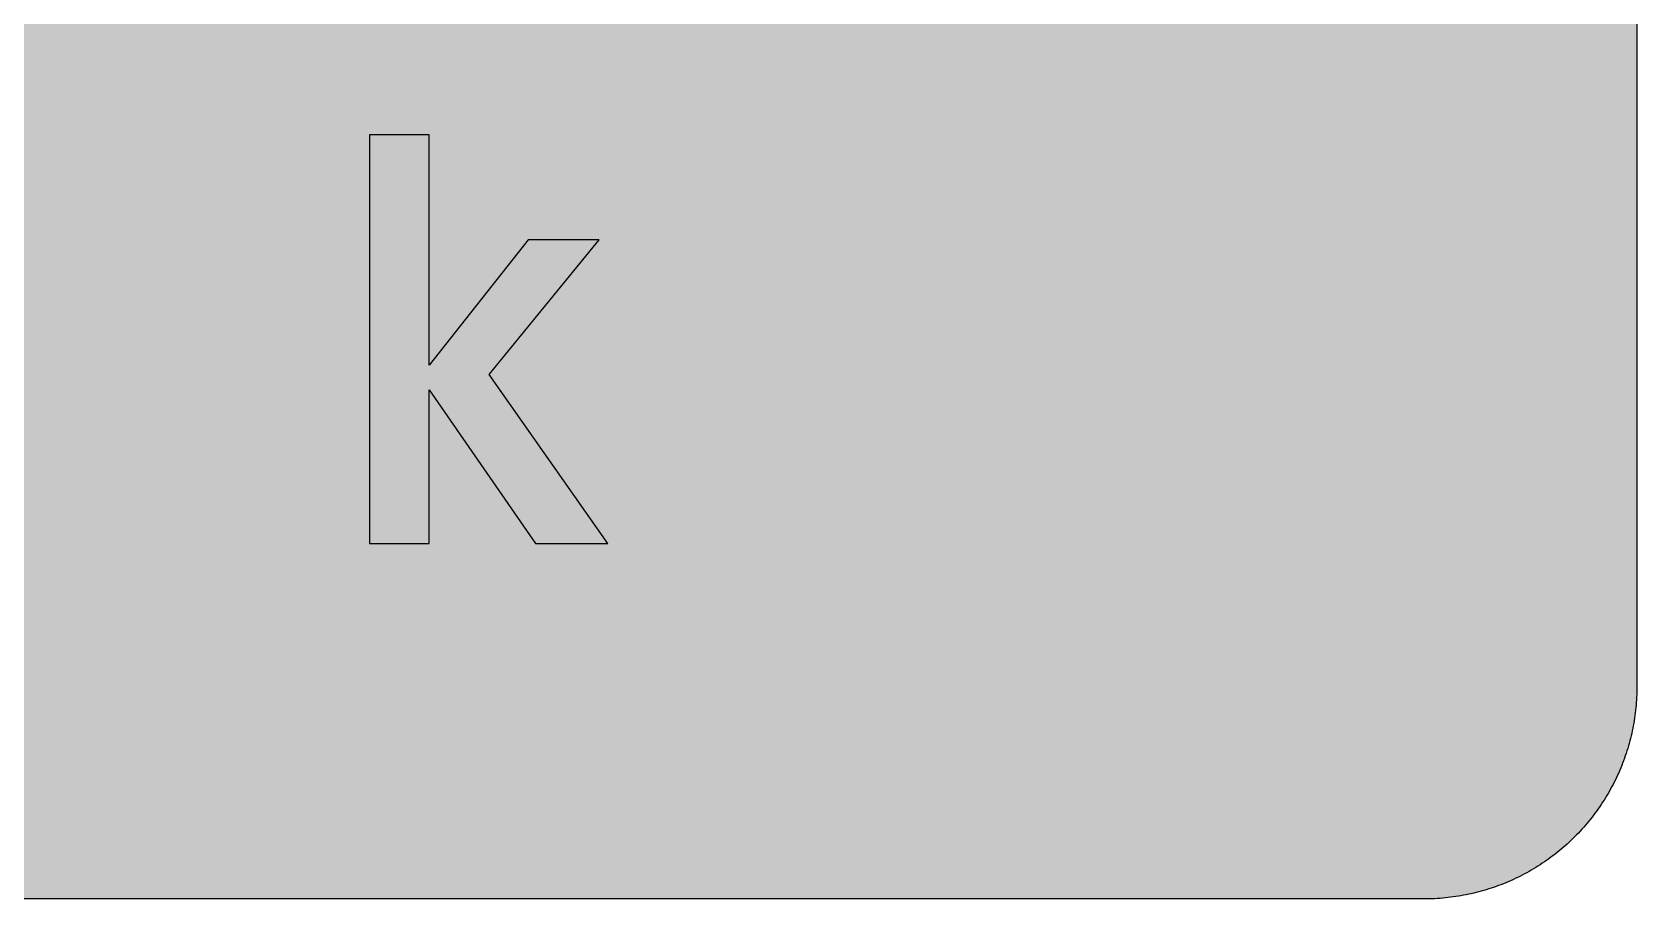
# Model space of a CAD drawing. Header units: millimetres. Extents: x 0 to 212, y 0 to 116.
# Drawn here: x 105.1 to 211.7, y 0.1 to 57.7 of the extents above; entities that cross this region are included whole.
import ezdxf

# ---------------------------------------------------------------- set-up
doc = ezdxf.new("R2010")
doc.units = ezdxf.units.MM

msp = doc.modelspace()

# ---------------------------------------------------------------- hatches: boundary and pattern name
for color, points in [(254, [(14.1633, 0.0536), (13.9878, 0.0533), (13.8125, 0.0559), (13.6373, 0.061), (13.462, 0.0686), (13.2893, 0.0787), (13.114, 0.0914), (12.9413, 0.1041), (12.7686, 0.1219), (12.5959, 0.1397), (12.4231, 0.16), (12.2504, 0.1829), (12.0777, 0.2057), (11.9075, 0.2337), (11.7373, 0.2616), (11.5672, 0.2921), (11.397, 0.3251), (11.2268, 0.3607), (11.0592, 0.3988), (10.8915, 0.4369), (10.7239, 0.4775), (10.5562, 0.5207), (10.3886, 0.5664), (10.2235, 0.6121), (10.0584, 0.6629), (9.8933, 0.7137), (9.7307, 0.7671), (9.5682, 0.8204), (9.4056, 0.8788), (9.2431, 0.9373), (9.083, 0.9982), (8.923, 1.0617), (8.763, 1.1252), (8.6055, 1.1938), (8.4455, 1.2624), (8.2906, 1.331), (8.1331, 1.4046), (7.9781, 1.4783), (7.8232, 1.5545), (7.6708, 1.6332), (7.5184, 1.7145), (7.366, 1.7958), (7.2161, 1.8796), (7.0663, 1.966), (6.919, 2.0523), (6.7716, 2.1438), (6.6243, 2.2352), (6.4795, 2.3266), (6.3348, 2.4232), (6.19, 2.5197), (6.0477, 2.6187), (5.908, 2.7178), (5.7683, 2.8194), (5.6286, 2.9235), (5.4915, 3.0302), (5.3543, 3.1369), (5.2197, 3.2461), (5.0851, 3.3579), (4.953, 3.4722), (4.8209, 3.5865), (4.6914, 3.7033), (4.5644, 3.8202), (4.4348, 3.9395), (4.3104, 4.0615), (4.1859, 4.1859), (4.0615, 4.3104), (3.9395, 4.4348), (3.8202, 4.5618), (3.7033, 4.6914), (3.5865, 4.8209), (3.4722, 4.953), (3.3579, 5.0851), (3.2487, 5.2197), (3.1369, 5.3543), (3.0302, 5.4915), (2.9235, 5.6286), (2.8194, 5.7683), (2.7178, 5.908), (2.6187, 6.0477), (2.5197, 6.19), (2.4232, 6.3348), (2.3266, 6.477), (2.2352, 6.6243), (2.1438, 6.7691), (2.0523, 6.919), (1.966, 7.0663), (1.8796, 7.2161), (1.7958, 7.366), (1.7145, 7.5184), (1.6332, 7.6708), (1.5545, 7.8232), (1.4783, 7.9781), (1.4046, 8.1331), (1.331, 8.2906), (1.2598, 8.4455), (1.1913, 8.603), (1.1252, 8.763), (1.0592, 8.923), (0.9982, 9.083), (0.9373, 9.2431), (0.8763, 9.4056), (0.8204, 9.5682), (0.7645, 9.7307), (0.7112, 9.8933), (0.6604, 10.0584), (0.6121, 10.2235), (0.5639, 10.3911), (0.5207, 10.5562), (0.4775, 10.7239), (0.4343, 10.8915), (0.3962, 11.0592), (0.3607, 11.2268), (0.3251, 11.397), (0.2921, 11.5672), (0.2616, 11.7373), (0.2311, 11.9075), (0.2057, 12.0802), (0.1803, 12.2504), (0.1575, 12.4231), (0.1372, 12.5959), (0.1194, 12.7686), (0.1041, 12.9413), (0.0889, 13.1166), (0.0787, 13.2893), (0.0686, 13.4645), (0.061, 13.6373), (0.0559, 13.8125), (0.0508, 13.9878), (0.0508, 14.163), (0.0522, 102.3592), (0.0508, 102.5322), (0.0559, 102.7074), (0.061, 102.8827), (0.0686, 103.058), (0.0787, 103.2307), (0.0889, 103.4059), (0.1041, 103.5787), (0.1194, 103.7514), (0.1372, 103.9241), (0.1575, 104.0968), (0.1803, 104.2695), (0.2057, 104.4423), (0.2311, 104.6124), (0.2616, 104.7826), (0.2921, 104.9528), (0.3251, 105.123), (0.3607, 105.2932), (0.3962, 105.4608), (0.4343, 105.6284), (0.4775, 105.7961), (0.5207, 105.9637), (0.5639, 106.1314), (0.6121, 106.2965), (0.6604, 106.4616), (0.7112, 106.6267), (0.7645, 106.7892), (0.8204, 106.9518), (0.8763, 107.1143), (0.9373, 107.2769), (0.9982, 107.4369), (1.0592, 107.5969), (1.1252, 107.757), (1.1913, 107.9144), (1.2598, 108.0745), (1.331, 108.2294), (1.4046, 108.3869), (1.4783, 108.5418), (1.5545, 108.6968), (1.6332, 108.8492), (1.7145, 109.0016), (1.7958, 109.154), (1.8796, 109.3038), (1.966, 109.4537), (2.0523, 109.601), (2.1438, 109.7483), (2.2352, 109.8956), (2.3266, 110.0404), (2.4232, 110.1852), (2.5197, 110.33), (2.6187, 110.4722), (2.7178, 110.6119), (2.8194, 110.7516), (2.9235, 110.8913), (3.0302, 111.0285), (3.1369, 111.1656), (3.2487, 111.3003), (3.3579, 111.4349), (3.4722, 111.567), (3.5865, 111.699), (3.7033, 111.8286), (3.8202, 111.9556), (3.9395, 112.0851), (4.0615, 112.2096), (4.1859, 112.334), (4.3104, 112.4585), (4.4348, 112.5804), (4.5644, 112.6998), (4.6914, 112.8166), (4.8209, 112.9335), (4.953, 113.0478), (5.0851, 113.1621), (5.2197, 113.2713), (5.3543, 113.3831), (5.4915, 113.4897), (5.6286, 113.5964), (5.7683, 113.7006), (5.908, 113.8022), (6.0477, 113.9012), (6.19, 114.0003), (6.3348, 114.0968), (6.4795, 114.1933), (6.6243, 114.2848), (6.7716, 114.3762), (6.919, 114.4676), (7.0663, 114.554), (7.2161, 114.6404), (7.366, 114.7242), (7.5184, 114.8055), (7.6708, 114.8867), (7.8232, 114.9655), (7.9781, 115.0417), (8.1331, 115.1153), (8.2906, 115.189), (8.4455, 115.2601), (8.6055, 115.3287), (8.763, 115.3947), (8.923, 115.4608), (9.083, 115.5217), (9.2431, 115.5827), (9.4056, 115.6437), (9.5682, 115.6995), (9.7307, 115.7554), (9.8933, 115.8088), (10.0584, 115.8596), (10.2235, 115.9078), (10.3886, 115.9561), (10.5562, 115.9993), (10.7239, 116.0424), (10.8915, 116.0856), (11.0592, 116.1237), (11.2268, 116.1593), (11.397, 116.1948), (11.5672, 116.2279), (11.7373, 116.2583), (11.9075, 116.2888), (12.0777, 116.3142), (12.2504, 116.3396), (12.4231, 116.3625), (12.5959, 116.3828), (12.7686, 116.4006), (12.9413, 116.4158), (13.114, 116.4311), (13.2893, 116.4412), (13.462, 116.4514), (13.6373, 116.459), (13.8125, 116.4641), (13.9878, 116.4692), (14.163, 116.4692), (197.6078, 116.4703), (197.7822, 116.4692), (197.9574, 116.4641), (198.1327, 116.459), (198.3054, 116.4514), (198.4807, 116.4412), (198.6534, 116.4311), (198.8287, 116.4158), (199.0014, 116.4006), (199.1741, 116.3828), (199.3468, 116.3625), (199.5195, 116.3396), (199.6897, 116.3142), (199.8624, 116.2888), (200.0326, 116.2583), (200.2028, 116.2279), (200.373, 116.1948), (200.5432, 116.1593), (200.7108, 116.1237), (200.8784, 116.0856), (201.0461, 116.0424), (201.2137, 115.9993), (201.3788, 115.9561), (201.5465, 115.9078), (201.7116, 115.8596), (201.8767, 115.8088), (202.0392, 115.7554), (202.2018, 115.6995), (202.3643, 115.6437), (202.5269, 115.5827), (202.6869, 115.5217), (202.8469, 115.4608), (203.007, 115.3947), (203.167, 115.3287), (203.3245, 115.2601), (203.4794, 115.189), (203.6369, 115.1153), (203.7918, 115.0417), (203.9468, 114.9655), (204.0992, 114.8867), (204.2516, 114.8055), (204.404, 114.7242), (204.5538, 114.6404), (204.7037, 114.554), (204.8535, 114.4676), (205.0009, 114.3762), (205.1456, 114.2848), (205.293, 114.1933), (205.4352, 114.0968), (205.58, 114.0003), (205.7222, 113.9012), (205.8619, 113.8022), (206.0016, 113.7006), (206.1413, 113.5964), (206.2785, 113.4897), (206.4156, 113.3831), (206.5503, 113.2713), (206.6849, 113.1621), (206.817, 113.0478), (206.949, 112.9335), (207.0786, 112.8166), (207.2081, 112.6998), (207.3351, 112.5804), (207.4596, 112.4585), (207.584, 112.334), (207.7085, 112.2096), (207.8304, 112.0851), (207.9498, 111.9556), (208.0666, 111.8286), (208.1835, 111.699), (208.2978, 111.567), (208.4121, 111.4349), (208.5238, 111.3003), (208.6331, 111.1656), (208.7397, 111.0285), (208.8464, 110.8913), (208.9506, 110.7516), (209.0522, 110.6119), (209.1512, 110.4722), (209.2503, 110.33), (209.3468, 110.1852), (209.4433, 110.0404), (209.5348, 109.8956), (209.6262, 109.7483), (209.7176, 109.601), (209.804, 109.4537), (209.8904, 109.3038), (209.9742, 109.154), (210.0555, 109.0016), (210.1367, 108.8492), (210.2155, 108.6968), (210.2917, 108.5418), (210.3653, 108.3869), (210.439, 108.2294), (210.5076, 108.0745), (210.5762, 107.9144), (210.6447, 107.757), (210.7082, 107.5969), (210.7717, 107.4369), (210.8327, 107.2769), (210.8911, 107.1143), (210.9495, 106.9518), (211.0029, 106.7892), (211.0562, 106.6267), (211.107, 106.4616), (211.1578, 106.2965), (211.2035, 106.1314), (211.2493, 105.9637), (211.2924, 105.7961), (211.3331, 105.6284), (211.3712, 105.4608), (211.4093, 105.2932), (211.4448, 105.123), (211.4779, 104.9528), (211.5083, 104.7826), (211.5363, 104.6124), (211.5642, 104.4423), (211.5871, 104.2695), (211.6099, 104.0968), (211.6303, 103.9241), (211.648, 103.7514), (211.6658, 103.5787), (211.6785, 103.4059), (211.6912, 103.2307), (211.7014, 103.058), (211.709, 102.8827), (211.7141, 102.7074), (211.7166, 102.5322), (211.7166, 102.3569), (211.7189, 14.1647), (211.7166, 13.9878), (211.7141, 13.8125), (211.709, 13.6373), (211.7014, 13.4645), (211.6912, 13.2893), (211.6785, 13.1166), (211.6658, 12.9413), (211.648, 12.7686), (211.6303, 12.5959), (211.6099, 12.4231), (211.5871, 12.2504), (211.5642, 12.0802), (211.5363, 11.9075), (211.5083, 11.7373), (211.4779, 11.5672), (211.4448, 11.397), (211.4093, 11.2268), (211.3712, 11.0592), (211.3331, 10.8915), (211.2924, 10.7239), (211.2493, 10.5562), (211.2035, 10.3911), (211.1578, 10.2235), (211.107, 10.0584), (211.0562, 9.8933), (211.0029, 9.7307), (210.9495, 9.5682), (210.8911, 9.4056), (210.8327, 9.2431), (210.7717, 9.083), (210.7082, 8.923), (210.6447, 8.763), (210.5762, 8.603), (210.5076, 8.4455), (210.439, 8.2906), (210.3653, 8.1331), (210.2917, 7.9781), (210.2155, 7.8232), (210.1367, 7.6708), (210.0555, 7.5184), (209.9742, 7.366), (209.8904, 7.2161), (209.804, 7.0663), (209.7176, 6.919), (209.6262, 6.7691), (209.5348, 6.6243), (209.4433, 6.477), (209.3468, 6.3348), (209.2503, 6.19), (209.1512, 6.0477), (209.0522, 5.908), (208.9506, 5.7683), (208.8464, 5.6286), (208.7397, 5.4915), (208.6331, 5.3543), (208.5238, 5.2197), (208.4121, 5.0851), (208.2978, 4.953), (208.1835, 4.8209), (208.0666, 4.6914), (207.9498, 4.5618), (207.8304, 4.4348), (207.7085, 4.3104), (207.584, 4.1859), (207.4596, 4.0615), (207.3351, 3.9395), (207.2081, 3.8202), (207.0786, 3.7033), (206.949, 3.5865), (206.817, 3.4722), (206.6849, 3.3579), (206.5503, 3.2461), (206.4156, 3.1369), (206.2785, 3.0302), (206.1413, 2.9235), (206.0016, 2.8194), (205.8619, 2.7178), (205.7222, 2.6187), (205.58, 2.5197), (205.4352, 2.4232), (205.293, 2.3266), (205.1456, 2.2352), (205.0009, 2.1438), (204.8535, 2.0523), (204.7037, 1.966), (204.5538, 1.8796), (204.404, 1.7958), (204.2516, 1.7145), (204.0992, 1.6332), (203.9468, 1.5545), (203.7918, 1.4783), (203.6369, 1.4046), (203.4794, 1.331), (203.3245, 1.2624), (203.167, 1.1938), (203.007, 1.1252), (202.8469, 1.0617), (202.6869, 0.9982), (202.5269, 0.9373), (202.3643, 0.8788), (202.2018, 0.8204), (202.0392, 0.7671), (201.8767, 0.7137), (201.7116, 0.6629), (201.5465, 0.6121), (201.3788, 0.5664), (201.2137, 0.5207), (201.0461, 0.4775), (200.8784, 0.4369), (200.7108, 0.3988), (200.5432, 0.3607), (200.373, 0.3251), (200.2028, 0.2921), (200.0326, 0.2616), (199.8624, 0.2337), (199.6897, 0.2057), (199.5195, 0.1829), (199.3468, 0.16), (199.1741, 0.1397), (199.0014, 0.1219), (198.8287, 0.1041), (198.6534, 0.0914), (198.4807, 0.0787), (198.3054, 0.0686), (198.1327, 0.061), (197.9574, 0.0559), (197.7822, 0.0533), (197.6069, 0.0533)]), (59, [(131.4785, 23.6897), (131.4785, 33.8952), (138.5411, 23.6897), (143.353, 23.6897), (135.4748, 34.9042), (142.7702, 43.8683), (138.0755, 43.8683), (131.4785, 35.524), (131.4785, 50.8536), (127.521, 50.8536), (127.521, 23.6897)])]:
    msp.add_hatch(color=color).paths.add_polyline_path(points)
h = msp.add_hatch(color=59)
h.paths.add_polyline_path([(14.1633, 3.5814), (13.8887, 3.5839), (13.6169, 3.5941), (13.3477, 3.6119), (13.081, 3.6347), (12.8143, 3.6652), (12.5501, 3.7008), (12.2885, 3.7465), (12.0294, 3.7948), (11.7729, 3.8506), (11.5164, 3.9141), (11.2649, 3.9827), (11.016, 4.0564), (10.7671, 4.1351), (10.5232, 4.2215), (10.2819, 4.3129), (10.0432, 4.412), (9.8069, 4.5161), (9.5733, 4.6228), (9.3447, 4.7371), (9.1186, 4.8565), (8.8951, 4.9809), (8.6741, 5.113), (8.4582, 5.2476), (8.2448, 5.3873), (8.0366, 5.5321), (7.8308, 5.682), (7.6276, 5.8369), (7.4295, 5.9969), (7.2365, 6.1595), (7.046, 6.3297), (6.8605, 6.5024), (6.6777, 6.6802), (6.5024, 6.8605), (6.3271, 7.046), (6.1595, 7.2365), (5.9969, 7.432), (5.8369, 7.6302), (5.682, 7.8308), (5.5321, 8.0366), (5.3873, 8.2448), (5.2451, 8.4582), (5.1105, 8.6741), (4.9809, 8.8951), (4.8565, 9.1186), (4.7371, 9.3447), (4.6228, 9.5758), (4.5136, 9.8069), (4.4094, 10.0432), (4.3129, 10.2819), (4.2215, 10.5232), (4.1351, 10.7696), (4.0538, 11.016), (3.9802, 11.2649), (3.9116, 11.5189), (3.8506, 11.7729), (3.7948, 12.0294), (3.744, 12.2911), (3.7008, 12.5527), (3.6627, 12.8143), (3.6322, 13.081), (3.6093, 13.3502), (3.5916, 13.6195), (3.5814, 13.8913), (3.5789, 14.163), (3.58, 102.3592), (3.5814, 102.6312), (3.5916, 102.903), (3.6093, 103.1723), (3.6322, 103.439), (3.6627, 103.7057), (3.7008, 103.9698), (3.744, 104.2314), (3.7948, 104.4905), (3.8506, 104.7471), (3.9116, 105.0036), (3.9802, 105.2551), (4.0538, 105.504), (4.1351, 105.7529), (4.2215, 105.9967), (4.3129, 106.238), (4.4094, 106.4768), (4.5136, 106.713), (4.6228, 106.9467), (4.7371, 107.1753), (4.8565, 107.4014), (4.9809, 107.6249), (5.1105, 107.8459), (5.2451, 108.0618), (5.3873, 108.2751), (5.5321, 108.4834), (5.682, 108.6891), (5.8369, 108.8923), (5.9969, 109.0905), (6.1595, 109.2835), (6.3271, 109.474), (6.5024, 109.6594), (6.6777, 109.8423), (6.8605, 110.0176), (7.046, 110.1928), (7.2365, 110.3605), (7.4295, 110.523), (7.6276, 110.683), (7.8308, 110.838), (8.0366, 110.9878), (8.2448, 111.1326), (8.4582, 111.2749), (8.6741, 111.4095), (8.8951, 111.539), (9.1186, 111.6635), (9.3447, 111.7829), (9.5733, 111.8972), (9.8069, 112.0064), (10.0432, 112.1105), (10.2819, 112.207), (10.5232, 112.2985), (10.7671, 112.3848), (11.016, 112.4661), (11.2649, 112.5398), (11.5164, 112.6084), (11.7729, 112.6693), (12.0294, 112.7252), (12.2885, 112.776), (12.5501, 112.8192), (12.8143, 112.8573), (13.081, 112.8878), (13.3477, 112.9106), (13.6169, 112.9284), (13.8887, 112.9386), (14.163, 112.9411), (197.6078, 112.9425), (197.8787, 112.9386), (198.1505, 112.9284), (198.4197, 112.9106), (198.689, 112.8878), (198.9557, 112.8573), (199.2173, 112.8192), (199.4789, 112.776), (199.7405, 112.7252), (199.9971, 112.6693), (200.2511, 112.6084), (200.5051, 112.5398), (200.754, 112.4661), (201.0004, 112.3848), (201.2467, 112.2985), (201.488, 112.207), (201.7268, 112.1105), (201.963, 112.0064), (202.1942, 111.8972), (202.4253, 111.7829), (202.6514, 111.6635), (202.8749, 111.539), (203.0959, 111.4095), (203.3118, 111.2749), (203.5251, 111.1326), (203.7334, 110.9878), (203.9391, 110.838), (204.1398, 110.683), (204.3379, 110.523), (204.5335, 110.3605), (204.724, 110.1928), (204.9094, 110.0176), (205.0898, 109.8423), (205.2676, 109.6594), (205.4403, 109.474), (205.6105, 109.2835), (205.773, 109.0905), (205.933, 108.8923), (206.088, 108.6891), (206.2378, 108.4834), (206.3826, 108.2751), (206.5223, 108.0618), (206.6569, 107.8459), (206.789, 107.6249), (206.9135, 107.4014), (207.0329, 107.1753), (207.1472, 106.9467), (207.2538, 106.713), (207.358, 106.4768), (207.457, 106.238), (207.5485, 105.9967), (207.6348, 105.7529), (207.7136, 105.504), (207.7872, 105.2551), (207.8558, 105.0036), (207.9193, 104.7471), (207.9752, 104.4905), (208.0235, 104.2314), (208.0692, 103.9698), (208.1047, 103.7057), (208.1352, 103.439), (208.1581, 103.1723), (208.1759, 102.903), (208.186, 102.6312), (208.1911, 102.3569), (208.1911, 14.1647), (208.186, 13.8913), (208.1759, 13.6195), (208.1581, 13.3502), (208.1352, 13.081), (208.1047, 12.8143), (208.0692, 12.5527), (208.0235, 12.2911), (207.9752, 12.0294), (207.9193, 11.7729), (207.8558, 11.5189), (207.7872, 11.2649), (207.7136, 11.016), (207.6348, 10.7696), (207.5485, 10.5232), (207.457, 10.2819), (207.358, 10.0432), (207.2538, 9.8069), (207.1472, 9.5758), (207.0329, 9.3447), (206.9135, 9.1186), (206.789, 8.8951), (206.6569, 8.6741), (206.5223, 8.4582), (206.3826, 8.2448), (206.2378, 8.0366), (206.088, 7.8308), (205.933, 7.6302), (205.773, 7.432), (205.6105, 7.2365), (205.4403, 7.046), (205.2676, 6.8605), (205.0898, 6.6802), (204.9094, 6.5024), (204.724, 6.3297), (204.5335, 6.1595), (204.3379, 5.9969), (204.1398, 5.8369), (203.9391, 5.682), (203.7334, 5.5321), (203.5251, 5.3873), (203.3118, 5.2476), (203.0959, 5.113), (202.8749, 4.9809), (202.6514, 4.8565), (202.4253, 4.7371), (202.1942, 4.6228), (201.963, 4.5161), (201.7268, 4.412), (201.488, 4.3129), (201.2467, 4.2215), (201.0004, 4.1351), (200.754, 4.0564), (200.5051, 3.9827), (200.2511, 3.9141), (199.9971, 3.8506), (199.7405, 3.7948), (199.4789, 3.7465), (199.2173, 3.7008), (198.9557, 3.6652), (198.689, 3.6347), (198.4197, 3.6119), (198.1505, 3.5941), (197.8787, 3.5839), (197.6069, 3.5789)])
h.paths.add_polyline_path([(14.1633, 8.8731), (14.0259, 8.8748), (13.8887, 8.8798), (13.7541, 8.8875), (13.622, 8.9002), (13.4874, 8.9154), (13.3553, 8.9332), (13.2258, 8.9535), (13.0962, 8.9789), (12.9667, 9.0068), (12.8397, 9.0373), (12.7127, 9.0729), (12.5882, 9.1084), (12.4663, 9.1491), (12.3419, 9.1923), (12.2225, 9.238), (12.1031, 9.2888), (11.9837, 9.3396), (11.8694, 9.3929), (11.7526, 9.4513), (11.6408, 9.5098), (11.5291, 9.5733), (11.4198, 9.6368), (11.3106, 9.7053), (11.2039, 9.7765), (11.0998, 9.8476), (10.9957, 9.9238), (10.8966, 10), (10.7975, 10.0787), (10.6985, 10.1625), (10.6045, 10.2464), (10.5105, 10.3327), (10.4216, 10.4216), (10.3327, 10.5131), (10.2464, 10.6045), (10.16, 10.701), (10.0787, 10.7975), (10, 10.8966), (9.9212, 10.9982), (9.8476, 11.0998), (9.7739, 11.2039), (9.7053, 11.3106), (9.6368, 11.4198), (9.5707, 11.5291), (9.5098, 11.6408), (9.4488, 11.7551), (9.3929, 11.8694), (9.337, 11.9863), (9.2862, 12.1031), (9.238, 12.2225), (9.1923, 12.3444), (9.1491, 12.4663), (9.1084, 12.5908), (9.0703, 12.7152), (9.0373, 12.8397), (9.0068, 12.9692), (8.9789, 13.0962), (8.9535, 13.2258), (8.9306, 13.3579), (8.9129, 13.4899), (8.8976, 13.622), (8.8849, 13.7566), (8.8773, 13.8913), (8.8722, 14.0259), (8.8697, 14.163), (8.8717, 102.3592), (8.8722, 102.4941), (8.8773, 102.6312), (8.8849, 102.7659), (8.8976, 102.8979), (8.9129, 103.0326), (8.9306, 103.1646), (8.9535, 103.2942), (8.9789, 103.4237), (9.0068, 103.5533), (9.0373, 103.6803), (9.0703, 103.8073), (9.1084, 103.9317), (9.1491, 104.0536), (9.1923, 104.1781), (9.238, 104.2975), (9.2862, 104.4169), (9.337, 104.5362), (9.3929, 104.6505), (9.4488, 104.7674), (9.5098, 104.8791), (9.5707, 104.9909), (9.6368, 105.1001), (9.7053, 105.2093), (9.7739, 105.316), (9.8476, 105.4202), (9.9212, 105.5243), (10, 105.6234), (10.0787, 105.7224), (10.16, 105.8215), (10.2464, 105.9155), (10.3327, 106.0094), (10.4216, 106.0983), (10.5105, 106.1872), (10.6045, 106.2736), (10.6985, 106.36), (10.7975, 106.4412), (10.8966, 106.52), (10.9957, 106.5987), (11.0998, 106.6724), (11.2039, 106.746), (11.3106, 106.8146), (11.4198, 106.8832), (11.5291, 106.9492), (11.6408, 107.0102), (11.7526, 107.0712), (11.8694, 107.127), (11.9837, 107.1829), (12.1031, 107.2337), (12.2225, 107.282), (12.3419, 107.3277), (12.4663, 107.3709), (12.5882, 107.4115), (12.7127, 107.4496), (12.8397, 107.4826), (12.9667, 107.5131), (13.0962, 107.5411), (13.2258, 107.5665), (13.3553, 107.5893), (13.4874, 107.6071), (13.622, 107.6223), (13.7541, 107.635), (13.8887, 107.6427), (14.0259, 107.6477), (14.163, 107.6503), (197.6078, 107.6508), (197.7441, 107.6477), (197.8787, 107.6427), (198.0133, 107.635), (198.1479, 107.6223), (198.28, 107.6071), (198.4121, 107.5893), (198.5442, 107.5665), (198.6737, 107.5411), (198.8007, 107.5131), (198.9303, 107.4826), (199.0547, 107.4496), (199.1792, 107.4115), (199.3036, 107.3709), (199.4256, 107.3277), (199.5475, 107.282), (199.6669, 107.2337), (199.7837, 107.1829), (199.9005, 107.127), (200.0148, 107.0712), (200.1291, 107.0102), (200.2409, 106.9492), (200.3501, 106.8832), (200.4593, 106.8146), (200.566, 106.746), (200.6702, 106.6724), (200.7718, 106.5987), (200.8734, 106.52), (200.9724, 106.4412), (201.0689, 106.36), (201.1655, 106.2736), (201.2569, 106.1872), (201.3483, 106.0983), (201.4372, 106.0094), (201.5236, 105.9155), (201.6074, 105.8215), (201.6912, 105.7224), (201.77, 105.6234), (201.8462, 105.5243), (201.9224, 105.4202), (201.9935, 105.316), (202.0646, 105.2093), (202.1332, 105.1001), (202.1967, 104.9909), (202.2602, 104.8791), (202.3186, 104.7674), (202.377, 104.6505), (202.4304, 104.5362), (202.4812, 104.4169), (202.532, 104.2975), (202.5777, 104.1781), (202.6209, 104.0536), (202.6615, 103.9317), (202.6971, 103.8073), (202.7326, 103.6803), (202.7631, 103.5533), (202.7911, 103.4237), (202.8165, 103.2942), (202.8368, 103.1646), (202.8546, 103.0326), (202.8698, 102.8979), (202.8825, 102.7659), (202.8901, 102.6312), (202.8952, 102.4941), (202.8977, 102.3569), (202.8994, 14.1647), (202.8952, 14.0259), (202.8901, 13.8913), (202.8825, 13.7566), (202.8698, 13.622), (202.8546, 13.4899), (202.8368, 13.3579), (202.8165, 13.2258), (202.7911, 13.0962), (202.7631, 12.9692), (202.7326, 12.8397), (202.6971, 12.7152), (202.6615, 12.5908), (202.6209, 12.4663), (202.5777, 12.3444), (202.532, 12.2225), (202.4812, 12.1031), (202.4304, 11.9863), (202.377, 11.8694), (202.3186, 11.7551), (202.2602, 11.6408), (202.1967, 11.5291), (202.1332, 11.4198), (202.0646, 11.3106), (201.9935, 11.2039), (201.9224, 11.0998), (201.8462, 10.9982), (201.77, 10.8966), (201.6912, 10.7975), (201.6074, 10.701), (201.5236, 10.6045), (201.4372, 10.5131), (201.3483, 10.4216), (201.2569, 10.3327), (201.1655, 10.2464), (201.0689, 10.1625), (200.9724, 10.0787), (200.8734, 10), (200.7718, 9.9238), (200.6702, 9.8476), (200.566, 9.7765), (200.4593, 9.7053), (200.3501, 9.6368), (200.2409, 9.5733), (200.1291, 9.5098), (200.0148, 9.4513), (199.9005, 9.3929), (199.7837, 9.3396), (199.6669, 9.2888), (199.5475, 9.238), (199.4256, 9.1923), (199.3036, 9.1491), (199.1792, 9.1084), (199.0547, 9.0729), (198.9303, 9.0373), (198.8007, 9.0068), (198.6737, 8.9789), (198.5442, 8.9535), (198.4121, 8.9332), (198.28, 8.9154), (198.1479, 8.9002), (198.0133, 8.8875), (197.8787, 8.8798), (197.7441, 8.8748), (197.6069, 8.8722)], flags=16)
h = msp.add_hatch(color=59)
edge = h.paths.add_edge_path()
edge.add_line((115.685, 26.483), (115.5395, 26.482))
edge.add_line((115.5395, 26.482), (115.3998, 26.4846))
edge.add_line((115.3998, 26.4846), (115.2601, 26.4871))
edge.add_line((115.2601, 26.4871), (115.1204, 26.4922))
edge.add_line((115.1204, 26.4922), (114.9858, 26.4973))
edge.add_line((114.9858, 26.4973), (114.8486, 26.5049))
edge.add_line((114.8486, 26.5049), (114.7166, 26.5151))
edge.add_line((114.7166, 26.5151), (114.5845, 26.5278))
edge.add_line((114.5845, 26.5278), (114.4549, 26.5405))
edge.add_line((114.4549, 26.5405), (114.3254, 26.5557))
edge.add_line((114.3254, 26.5557), (114.1984, 26.5709))
edge.add_line((114.1984, 26.5709), (114.0739, 26.5913))
edge.add_line((114.0739, 26.5913), (113.952, 26.6116))
edge.add_line((113.952, 26.6116), (113.8301, 26.637))
edge.add_line((113.8301, 26.637), (113.7107, 26.6624))
edge.add_line((113.7107, 26.6624), (113.5939, 26.6903))
edge.add_line((113.5939, 26.6903), (113.477, 26.7208))
edge.add_line((113.477, 26.7208), (113.3627, 26.7538))
edge.add_line((113.3627, 26.7538), (113.251, 26.7894))
edge.add_line((113.251, 26.7894), (113.1392, 26.83))
edge.add_line((113.1392, 26.83), (113.0325, 26.8707))
edge.add_line((113.0325, 26.8707), (112.9259, 26.9164))
edge.add_line((112.9259, 26.9164), (112.8192, 26.9621))
edge.add_line((112.8192, 26.9621), (112.7176, 27.0129))
edge.add_line((112.7176, 27.0129), (112.616, 27.0662))
edge.add_line((112.616, 27.0662), (112.5169, 27.1247))
edge.add_line((112.5169, 27.1247), (112.4204, 27.1856))
edge.add_line((112.4204, 27.1856), (112.3264, 27.2491))
edge.add_line((112.3264, 27.2491), (112.2324, 27.3152))
edge.add_line((112.2324, 27.3152), (112.1435, 27.3863))
edge.add_line((112.1435, 27.3863), (112.0546, 27.4599))
edge.add_line((112.0546, 27.4599), (111.9683, 27.5387))
edge.add_line((111.9683, 27.5387), (111.8845, 27.62))
edge.add_line((111.8845, 27.62), (111.8006, 27.7063))
edge.add_line((111.8006, 27.7063), (111.7219, 27.7978))
edge.add_line((111.7219, 27.7978), (111.6432, 27.8892))
edge.add_line((111.6432, 27.8892), (111.567, 27.9883))
edge.add_line((111.567, 27.9883), (111.4933, 28.0899))
edge.add_line((111.4933, 28.0899), (111.4222, 28.1965))
edge.add_line((111.4222, 28.1965), (111.3536, 28.3083))
edge.add_line((111.3536, 28.3083), (111.285, 28.4226))
edge.add_line((111.285, 28.4226), (111.2215, 28.5445))
edge.add_line((111.2215, 28.5445), (111.158, 28.669))
edge.add_line((111.158, 28.669), (111.0996, 28.796))
edge.add_line((111.0996, 28.796), (111.0412, 28.9306))
edge.add_line((111.0412, 28.9306), (110.9853, 29.0703))
edge.add_line((110.9853, 29.0703), (110.932, 29.2151))
edge.add_line((110.932, 29.2151), (110.8812, 29.3624))
edge.add_line((110.8812, 29.3624), (110.8329, 29.5173))
edge.add_line((110.8329, 29.5173), (110.7872, 29.6748))
edge.add_line((110.7872, 29.6748), (110.744, 29.8399))
edge.add_line((110.744, 29.8399), (110.7034, 30.0101))
edge.add_line((110.7034, 30.0101), (110.6627, 30.1854))
edge.add_line((110.6627, 30.1854), (110.6272, 30.3657))
edge.add_line((110.6272, 30.3657), (110.5941, 30.5537))
edge.add_line((110.5941, 30.5537), (110.5637, 30.7442))
edge.add_line((110.5637, 30.7442), (110.5332, 30.9423))
edge.add_line((110.5332, 30.9423), (110.5078, 31.1455))
edge.add_line((110.5078, 31.1455), (110.4849, 31.3563))
edge.add_line((110.4849, 31.3563), (110.4646, 31.5722))
edge.add_line((110.4646, 31.5722), (110.4443, 31.7932))
edge.add_line((110.4443, 31.7932), (110.429, 32.0218))
edge.add_line((110.429, 32.0218), (110.4163, 32.2555))
edge.add_line((110.4163, 32.2555), (110.4062, 32.4968))
edge.add_line((110.4062, 32.4968), (122.476, 32.4979))
edge.add_line((122.476, 32.4979), (122.476, 34.7098))
edge.add_line((122.476, 34.7098), (122.4737, 34.9758))
edge.add_line((122.4737, 34.9758), (122.4686, 35.2425))
edge.add_line((122.4686, 35.2425), (122.4636, 35.5041))
edge.add_line((122.4636, 35.5041), (122.4534, 35.7632))
edge.add_line((122.4534, 35.7632), (122.4407, 36.0172))
edge.add_line((122.4407, 36.0172), (122.4255, 36.2712))
edge.add_line((122.4255, 36.2712), (122.4051, 36.5201))
edge.add_line((122.4051, 36.5201), (122.3848, 36.7665))
edge.add_line((122.3848, 36.7665), (122.3594, 37.0103))
edge.add_line((122.3594, 37.0103), (122.3315, 37.2516))
edge.add_line((122.3315, 37.2516), (122.301, 37.4879))
edge.add_line((122.301, 37.4879), (122.2654, 37.7215))
edge.add_line((122.2654, 37.7215), (122.2299, 37.9527))
edge.add_line((122.2299, 37.9527), (122.1892, 38.1787))
edge.add_line((122.1892, 38.1787), (122.1435, 38.4023))
edge.add_line((122.1435, 38.4023), (122.0953, 38.6232))
edge.add_line((122.0953, 38.6232), (122.0445, 38.8391))
edge.add_line((122.0445, 38.8391), (121.9886, 39.0525))
edge.add_line((121.9886, 39.0525), (121.9302, 39.2608))
edge.add_line((121.9302, 39.2608), (121.8692, 39.4665))
edge.add_line((121.8692, 39.4665), (121.8006, 39.6697))
edge.add_line((121.8006, 39.6697), (121.732, 39.8678))
edge.add_line((121.732, 39.8678), (121.6584, 40.0634))
edge.add_line((121.6584, 40.0634), (121.5796, 40.2539))
edge.add_line((121.5796, 40.2539), (121.4984, 40.4393))
edge.add_line((121.4984, 40.4393), (121.412, 40.6222))
edge.add_line((121.412, 40.6222), (121.3231, 40.8026))
edge.add_line((121.3231, 40.8026), (121.2291, 40.9753))
edge.add_line((121.2291, 40.9753), (121.1301, 41.148))
edge.add_line((121.1301, 41.148), (121.0285, 41.3131))
edge.add_line((121.0285, 41.3131), (120.9218, 41.4757))
edge.add_line((120.9218, 41.4757), (120.81, 41.6357))
edge.add_line((120.81, 41.6357), (120.6957, 41.7906))
edge.add_line((120.6957, 41.7906), (120.5763, 41.9405))
edge.add_line((120.5763, 41.9405), (120.4519, 42.0853))
edge.add_line((120.4519, 42.0853), (120.3223, 42.2275))
edge.add_line((120.3223, 42.2275), (120.1877, 42.3647))
edge.add_line((120.1877, 42.3647), (120.0506, 42.4967))
edge.add_line((120.0506, 42.4967), (119.9058, 42.6237))
edge.add_line((119.9058, 42.6237), (119.7585, 42.7482))
edge.add_line((119.7585, 42.7482), (119.6061, 42.8676))
edge.add_line((119.6061, 42.8676), (119.4486, 42.9819))
edge.add_line((119.4486, 42.9819), (119.286, 43.0911))
edge.add_line((119.286, 43.0911), (119.1184, 43.1978))
edge.add_line((119.1184, 43.1978), (118.9457, 43.2968))
edge.add_line((118.9457, 43.2968), (118.7679, 43.3934))
edge.add_line((118.7679, 43.3934), (118.585, 43.4848))
edge.add_line((118.585, 43.4848), (118.397, 43.5712))
edge.add_line((118.397, 43.5712), (118.204, 43.6524))
edge.add_line((118.204, 43.6524), (118.0059, 43.7286))
edge.add_line((118.0059, 43.7286), (117.8027, 43.7998))
edge.add_line((117.8027, 43.7998), (117.5918, 43.8658))
edge.add_line((117.5918, 43.8658), (117.3759, 43.9268))
edge.add_line((117.3759, 43.9268), (117.1575, 43.9826))
edge.add_line((117.1575, 43.9826), (116.9314, 44.0334))
edge.add_line((116.9314, 44.0334), (116.6978, 44.0792))
edge.add_line((116.6978, 44.0792), (116.4615, 44.1198))
edge.add_line((116.4615, 44.1198), (116.2177, 44.1554))
edge.add_line((116.2177, 44.1554), (115.9688, 44.1858))
edge.add_line((115.9688, 44.1858), (115.7148, 44.2087))
edge.add_line((115.7148, 44.2087), (115.4532, 44.229))
edge.add_line((115.4532, 44.229), (115.1865, 44.2417))
edge.add_line((115.1865, 44.2417), (114.9147, 44.2519))
edge.add_line((114.9147, 44.2519), (114.6353, 44.2544))
edge.add_line((114.6353, 44.2544), (114.3813, 44.2519))
edge.add_line((114.3813, 44.2519), (114.1298, 44.2443))
edge.add_line((114.1298, 44.2443), (113.8834, 44.229))
edge.add_line((113.8834, 44.229), (113.6421, 44.2112))
edge.add_line((113.6421, 44.2112), (113.4034, 44.1858))
edge.add_line((113.4034, 44.1858), (113.1697, 44.1579))
edge.add_line((113.1697, 44.1579), (112.9386, 44.1223))
edge.add_line((112.9386, 44.1223), (112.7125, 44.0817))
edge.add_line((112.7125, 44.0817), (112.489, 44.036))
edge.add_line((112.489, 44.036), (112.2731, 43.9852))
edge.add_line((112.2731, 43.9852), (112.0572, 43.9293))
edge.add_line((112.0572, 43.9293), (111.8489, 43.8658))
edge.add_line((111.8489, 43.8658), (111.6406, 43.7998))
edge.add_line((111.6406, 43.7998), (111.44, 43.7261))
edge.add_line((111.44, 43.7261), (111.2418, 43.6499))
edge.add_line((111.2418, 43.6499), (111.0488, 43.5661))
edge.add_line((111.0488, 43.5661), (110.8583, 43.4772))
edge.add_line((110.8583, 43.4772), (110.6729, 43.3832))
edge.add_line((110.6729, 43.3832), (110.49, 43.2841))
edge.add_line((110.49, 43.2841), (110.3122, 43.18))
edge.add_line((110.3122, 43.18), (110.1369, 43.0708))
edge.add_line((110.1369, 43.0708), (109.9693, 42.9539))
edge.add_line((109.9693, 42.9539), (109.8017, 42.8346))
edge.add_line((109.8017, 42.8346), (109.6391, 42.7101))
edge.add_line((109.6391, 42.7101), (109.4816, 42.578))
edge.add_line((109.4816, 42.578), (109.3292, 42.4409))
edge.add_line((109.3292, 42.4409), (109.1794, 42.3012))
edge.add_line((109.1794, 42.3012), (109.032, 42.1538))
edge.add_line((109.032, 42.1538), (108.8923, 42.0014))
edge.add_line((108.8923, 42.0014), (108.7526, 41.844))
edge.add_line((108.7526, 41.844), (108.6206, 41.6814))
edge.add_line((108.6206, 41.6814), (108.491, 41.5138))
edge.add_line((108.491, 41.5138), (108.364, 41.341))
edge.add_line((108.364, 41.341), (108.2421, 41.1632))
edge.add_line((108.2421, 41.1632), (108.1253, 40.9778))
edge.add_line((108.1253, 40.9778), (108.011, 40.7899))
edge.add_line((108.011, 40.7899), (107.9017, 40.5943))
edge.add_line((107.9017, 40.5943), (107.7951, 40.3962))
edge.add_line((107.7951, 40.3962), (107.6935, 40.1904))
edge.add_line((107.6935, 40.1904), (107.5969, 39.9821))
edge.add_line((107.5969, 39.9821), (107.503, 39.7662))
edge.add_line((107.503, 39.7662), (107.4115, 39.5453))
edge.add_line((107.4115, 39.5453), (107.3277, 39.3217))
edge.add_line((107.3277, 39.3217), (107.2439, 39.0906))
edge.add_line((107.2439, 39.0906), (107.1677, 38.8544))
edge.add_line((107.1677, 38.8544), (107.094, 38.6131))
edge.add_line((107.094, 38.6131), (107.0229, 38.3667))
edge.add_line((107.0229, 38.3667), (106.9569, 38.1152))
edge.add_line((106.9569, 38.1152), (106.8959, 37.8587))
edge.add_line((106.8959, 37.8587), (106.8375, 37.5971))
edge.add_line((106.8375, 37.5971), (106.7841, 37.3304))
edge.add_line((106.7841, 37.3304), (106.7359, 37.0586))
edge.add_line((106.7359, 37.0586), (106.6902, 36.7817))
edge.add_line((106.6902, 36.7817), (106.647, 36.4973))
edge.add_line((106.647, 36.4973), (106.6089, 36.2102))
edge.add_line((106.6089, 36.2102), (106.5759, 35.9181))
edge.add_line((106.5759, 35.9181), (106.5454, 35.6184))
edge.add_line((106.5454, 35.6184), (106.52, 35.3162))
edge.add_line((106.52, 35.3162), (106.4971, 35.0088))
edge.add_line((106.4971, 35.0088), (106.4793, 34.6939))
edge.add_line((106.4793, 34.6939), (106.4666, 34.3764))
edge.add_line((106.4666, 34.3764), (106.4565, 34.0538))
edge.add_line((106.4565, 34.0538), (106.4489, 33.7236))
edge.add_line((106.4489, 33.7236), (106.4489, 33.3908))
edge.add_line((106.4489, 33.3908), (106.4514, 33.0124))
edge.add_line((106.4514, 33.0124), (106.4616, 32.6441))
edge.add_line((106.4616, 32.6441), (106.4768, 32.2834))
edge.add_line((106.4768, 32.2834), (106.4971, 31.9329))
edge.add_line((106.4971, 31.9329), (106.5251, 31.5925))
edge.add_line((106.5251, 31.5925), (106.5581, 31.2572))
edge.add_line((106.5581, 31.2572), (106.5987, 30.9321))
edge.add_line((106.5987, 30.9321), (106.6444, 30.6172))
edge.add_line((106.6444, 30.6172), (106.6952, 30.3073))
edge.add_line((106.6952, 30.3073), (106.7511, 30.0076))
edge.add_line((106.7511, 30.0076), (106.8121, 29.7155))
edge.add_line((106.8121, 29.7155), (106.8781, 29.4335))
edge.add_line((106.8781, 29.4335), (106.9518, 29.1567))
edge.add_line((106.9518, 29.1567), (107.028, 28.8874))
edge.add_line((107.028, 28.8874), (107.1118, 28.6283))
edge.add_line((107.1118, 28.6283), (107.1982, 28.3743))
edge.add_line((107.1982, 28.3743), (107.2921, 28.1305))
edge.add_line((107.2921, 28.1305), (107.3887, 27.8917))
edge.add_line((107.3887, 27.8917), (107.4903, 27.6606))
edge.add_line((107.4903, 27.6606), (107.5969, 27.4371))
edge.add_line((107.5969, 27.4371), (107.7062, 27.2212))
edge.add_line((107.7062, 27.2212), (107.8205, 27.0129))
edge.add_line((107.8205, 27.0129), (107.9398, 26.8122))
edge.add_line((107.9398, 26.8122), (108.0643, 26.6167))
edge.add_line((108.0643, 26.6167), (108.1913, 26.4262))
edge.add_line((108.1913, 26.4262), (108.3234, 26.2458))
edge.add_line((108.3234, 26.2458), (108.4605, 26.0706))
edge.add_line((108.4605, 26.0706), (108.6002, 25.9004))
edge.add_line((108.6002, 25.9004), (108.7425, 25.7378))
edge.add_line((108.7425, 25.7378), (108.8898, 25.5829))
edge.add_line((108.8898, 25.5829), (109.0397, 25.433))
edge.add_line((109.0397, 25.433), (109.1946, 25.2882))
edge.add_line((109.1946, 25.2882), (109.3495, 25.1511))
edge.add_line((109.3495, 25.1511), (109.5121, 25.019))
edge.add_line((109.5121, 25.019), (109.6747, 24.892))
edge.add_line((109.6747, 24.892), (109.8423, 24.7726))
edge.add_line((109.8423, 24.7726), (110.0099, 24.6558))
edge.add_line((110.0099, 24.6558), (110.1827, 24.5466))
edge.add_line((110.1827, 24.5466), (110.3579, 24.4424))
edge.add_line((110.3579, 24.4424), (110.5383, 24.3434))
edge.add_line((110.5383, 24.3434), (110.7186, 24.2494))
edge.add_line((110.7186, 24.2494), (110.9015, 24.1605))
edge.add_line((110.9015, 24.1605), (111.0869, 24.0767))
edge.add_line((111.0869, 24.0767), (111.2749, 23.9979))
edge.add_line((111.2749, 23.9979), (111.4654, 23.9243))
edge.add_line((111.4654, 23.9243), (111.6559, 23.8557))
edge.add_line((111.6559, 23.8557), (111.8514, 23.7896))
edge.add_line((111.8514, 23.7896), (112.047, 23.7312))
edge.add_line((112.047, 23.7312), (112.2451, 23.6753))
edge.add_line((112.2451, 23.6753), (112.4458, 23.622))
edge.add_line((112.4458, 23.622), (112.6465, 23.5763))
edge.add_line((112.6465, 23.5763), (112.8497, 23.5331))
edge.add_line((112.8497, 23.5331), (113.0529, 23.4925))
edge.add_line((113.0529, 23.4925), (113.2586, 23.4569))
edge.add_line((113.2586, 23.4569), (113.4669, 23.4264))
edge.add_line((113.4669, 23.4264), (113.6752, 23.3985))
edge.add_line((113.6752, 23.3985), (113.886, 23.3756))
edge.add_line((113.886, 23.3756), (114.0943, 23.3553))
edge.add_line((114.0943, 23.3553), (114.3076, 23.3375))
edge.add_line((114.3076, 23.3375), (114.5184, 23.3223))
edge.add_line((114.5184, 23.3223), (114.7318, 23.3121))
edge.add_line((114.7318, 23.3121), (114.9452, 23.3045))
edge.add_line((114.9452, 23.3045), (115.1585, 23.302))
edge.add_line((115.1585, 23.302), (115.3744, 23.2994))
edge.add_line((115.3744, 23.2994), (115.4963, 23.2994))
edge.add_line((115.4963, 23.2994), (115.6208, 23.302))
edge.add_line((115.6208, 23.302), (115.7427, 23.3045))
edge.add_line((115.7427, 23.3045), (115.8646, 23.3096))
edge.add_line((115.8646, 23.3096), (115.9866, 23.3147))
edge.add_line((115.9866, 23.3147), (116.1085, 23.3197))
edge.add_line((116.1085, 23.3197), (116.2279, 23.3274))
edge.add_line((116.2279, 23.3274), (116.3498, 23.335))
edge.add_line((116.3498, 23.335), (116.4692, 23.3426))
edge.add_line((116.4692, 23.3426), (116.5885, 23.3528))
edge.add_line((116.5885, 23.3528), (116.7054, 23.3629))
edge.add_line((116.7054, 23.3629), (116.8248, 23.3756))
edge.add_line((116.8248, 23.3756), (116.9416, 23.3883))
edge.add_line((116.9416, 23.3883), (117.0584, 23.401))
edge.add_line((117.0584, 23.401), (117.1753, 23.4163))
edge.add_line((117.1753, 23.4163), (117.2896, 23.4315))
edge.add_line((117.2896, 23.4315), (117.4039, 23.4467))
edge.add_line((117.4039, 23.4467), (117.5182, 23.462))
edge.add_line((117.5182, 23.462), (117.6325, 23.4798))
edge.add_line((117.6325, 23.4798), (117.7468, 23.4975))
edge.add_line((117.7468, 23.4975), (117.8585, 23.5179))
edge.add_line((117.8585, 23.5179), (117.9703, 23.5382))
edge.add_line((117.9703, 23.5382), (118.0795, 23.556))
edge.add_line((118.0795, 23.556), (118.1887, 23.5788))
edge.add_line((118.1887, 23.5788), (118.298, 23.5991))
edge.add_line((118.298, 23.5991), (118.4072, 23.622))
edge.add_line((118.4072, 23.622), (118.5139, 23.6449))
edge.add_line((118.5139, 23.6449), (118.6205, 23.6677))
edge.add_line((118.6205, 23.6677), (118.7272, 23.6906))
edge.add_line((118.7272, 23.6906), (118.8314, 23.716))
edge.add_line((118.8314, 23.716), (118.9355, 23.7388))
edge.add_line((118.9355, 23.7388), (119.0396, 23.7642))
edge.add_line((119.0396, 23.7642), (119.1412, 23.7922))
edge.add_line((119.1412, 23.7922), (119.2428, 23.8176))
edge.add_line((119.2428, 23.8176), (119.3444, 23.843))
edge.add_line((119.3444, 23.843), (119.4435, 23.8709))
edge.add_line((119.4435, 23.8709), (119.5426, 23.8989))
edge.add_line((119.5426, 23.8989), (119.6391, 23.9243))
edge.add_line((119.6391, 23.9243), (119.7356, 23.9547))
edge.add_line((119.7356, 23.9547), (119.8321, 23.9827))
edge.add_line((119.8321, 23.9827), (119.9261, 24.0106))
edge.add_line((119.9261, 24.0106), (120.0201, 24.0386))
edge.add_line((120.0201, 24.0386), (120.1115, 24.069))
edge.add_line((120.1115, 24.069), (120.203, 24.097))
edge.add_line((120.203, 24.097), (120.2944, 24.1275))
edge.add_line((120.2944, 24.1275), (120.3833, 24.1579))
edge.add_line((120.3833, 24.1579), (120.4697, 24.1859))
edge.add_line((120.4697, 24.1859), (120.556, 24.2164))
edge.add_line((120.556, 24.2164), (120.6424, 24.2468))
edge.add_line((120.6424, 24.2468), (120.7262, 24.2773))
edge.add_line((120.7262, 24.2773), (120.81, 24.3078))
edge.add_line((120.81, 24.3078), (120.8913, 24.3383))
edge.add_line((120.8913, 24.3383), (120.9726, 24.3688))
edge.add_line((120.9726, 24.3688), (121.0513, 24.3967))
edge.add_line((121.0513, 24.3967), (121.1301, 24.4272))
edge.add_line((121.1301, 24.4272), (121.2088, 24.4577))
edge.add_line((121.2088, 24.4577), (121.2825, 24.4881))
edge.add_line((121.2825, 24.4881), (121.3587, 24.5186))
edge.add_line((121.3587, 24.5186), (121.4298, 24.5491))
edge.add_line((121.4298, 24.5491), (121.5034, 24.5796))
edge.add_line((121.5034, 24.5796), (121.572, 24.6075))
edge.add_line((121.572, 24.6075), (121.6431, 24.638))
edge.add_line((121.6431, 24.638), (121.7092, 24.6685))
edge.add_line((121.7092, 24.6685), (121.7752, 24.6964))
edge.add_line((121.7752, 24.6964), (120.5742, 27.5703))
edge.add_line((120.5742, 27.5703), (120.5001, 27.5412))
edge.add_line((120.5001, 27.5412), (120.4265, 27.5107))
edge.add_line((120.4265, 27.5107), (120.3554, 27.4828))
edge.add_line((120.3554, 27.4828), (120.2817, 27.4549))
edge.add_line((120.2817, 27.4549), (120.208, 27.4269))
edge.add_line((120.208, 27.4269), (120.1344, 27.399))
edge.add_line((120.1344, 27.399), (120.0607, 27.371))
edge.add_line((120.0607, 27.371), (119.9871, 27.3431))
edge.add_line((119.9871, 27.3431), (119.9134, 27.3177))
edge.add_line((119.9134, 27.3177), (119.8397, 27.2898))
edge.add_line((119.8397, 27.2898), (119.7661, 27.2644))
edge.add_line((119.7661, 27.2644), (119.6924, 27.239))
edge.add_line((119.6924, 27.239), (119.6188, 27.211))
edge.add_line((119.6188, 27.211), (119.5426, 27.1856))
edge.add_line((119.5426, 27.1856), (119.4689, 27.1628))
edge.add_line((119.4689, 27.1628), (119.3952, 27.1374))
edge.add_line((119.3952, 27.1374), (119.319, 27.112))
edge.add_line((119.319, 27.112), (119.2454, 27.0891))
edge.add_line((119.2454, 27.0891), (119.1692, 27.0637))
edge.add_line((119.1692, 27.0637), (119.0955, 27.0408))
edge.add_line((119.0955, 27.0408), (119.0193, 27.018))
edge.add_line((119.0193, 27.018), (118.9457, 26.9951))
edge.add_line((118.9457, 26.9951), (118.8695, 26.9748))
edge.add_line((118.8695, 26.9748), (118.7933, 26.9519))
edge.add_line((118.7933, 26.9519), (118.7196, 26.9316))
edge.add_line((118.7196, 26.9316), (118.6434, 26.9088))
edge.add_line((118.6434, 26.9088), (118.5672, 26.8884))
edge.add_line((118.5672, 26.8884), (118.491, 26.8681))
edge.add_line((118.491, 26.8681), (118.4148, 26.8478))
edge.add_line((118.4148, 26.8478), (118.3386, 26.83))
edge.add_line((118.3386, 26.83), (118.2624, 26.8097))
edge.add_line((118.2624, 26.8097), (118.1862, 26.7919))
edge.add_line((118.1862, 26.7919), (118.11, 26.7741))
edge.add_line((118.11, 26.7741), (118.0338, 26.7564))
edge.add_line((118.0338, 26.7564), (117.9576, 26.7386))
edge.add_line((117.9576, 26.7386), (117.8814, 26.7233))
edge.add_line((117.8814, 26.7233), (117.8027, 26.7081))
edge.add_line((117.8027, 26.7081), (117.7265, 26.6903))
edge.add_line((117.7265, 26.6903), (117.6503, 26.6776))
edge.add_line((117.6503, 26.6776), (117.5715, 26.6624))
edge.add_line((117.5715, 26.6624), (117.4953, 26.6471))
edge.add_line((117.4953, 26.6471), (117.4166, 26.6344))
edge.add_line((117.4166, 26.6344), (117.3404, 26.6217))
edge.add_line((117.3404, 26.6217), (117.2616, 26.609))
edge.add_line((117.2616, 26.609), (117.1829, 26.5963))
edge.add_line((117.1829, 26.5963), (117.1067, 26.5862))
edge.add_line((117.1067, 26.5862), (117.028, 26.5735))
edge.add_line((117.028, 26.5735), (116.9492, 26.5633))
edge.add_line((116.9492, 26.5633), (116.8705, 26.5557))
edge.add_line((116.8705, 26.5557), (116.7943, 26.5455))
edge.add_line((116.7943, 26.5455), (116.7155, 26.5379))
edge.add_line((116.7155, 26.5379), (116.6368, 26.5278))
edge.add_line((116.6368, 26.5278), (116.5581, 26.5227))
edge.add_line((116.5581, 26.5227), (116.4793, 26.5151))
edge.add_line((116.4793, 26.5151), (116.4006, 26.5074))
edge.add_line((116.4006, 26.5074), (116.3193, 26.5024))
edge.add_line((116.3193, 26.5024), (116.2406, 26.4973))
edge.add_line((116.2406, 26.4973), (116.1618, 26.4947))
edge.add_line((116.1618, 26.4947), (116.0831, 26.4897))
edge.add_line((116.0831, 26.4897), (116.0018, 26.4871))
edge.add_line((116.0018, 26.4871), (115.9231, 26.4846))
edge.add_line((115.9231, 26.4846), (115.8443, 26.482))
edge.add_line((115.8443, 26.482), (115.763, 26.482))
edge.add_line((115.763, 26.482), (115.6843, 26.482))
edge = h.paths.add_edge_path(flags=16)
edge.add_line((114.5589, 41.1907), (114.6988, 41.1886))
edge.add_line((114.6988, 41.1886), (114.8359, 41.1836))
edge.add_line((114.8359, 41.1836), (114.9706, 41.1785))
edge.add_line((114.9706, 41.1785), (115.1052, 41.1709))
edge.add_line((115.1052, 41.1709), (115.2347, 41.1607))
edge.add_line((115.2347, 41.1607), (115.3617, 41.1455))
edge.add_line((115.3617, 41.1455), (115.4862, 41.1302))
edge.add_line((115.4862, 41.1302), (115.6081, 41.1124))
edge.add_line((115.6081, 41.1124), (115.7275, 41.0921))
edge.add_line((115.7275, 41.0921), (115.8443, 41.0693))
edge.add_line((115.8443, 41.0693), (115.9612, 41.0413))
edge.add_line((115.9612, 41.0413), (116.0729, 41.0134))
edge.add_line((116.0729, 41.0134), (116.1821, 40.9829))
edge.add_line((116.1821, 40.9829), (116.2888, 40.9473))
edge.add_line((116.2888, 40.9473), (116.393, 40.9118))
edge.add_line((116.393, 40.9118), (116.4971, 40.8711))
edge.add_line((116.4971, 40.8711), (116.5962, 40.8305))
edge.add_line((116.5962, 40.8305), (116.6927, 40.7848))
edge.add_line((116.6927, 40.7848), (116.7892, 40.7365))
edge.add_line((116.7892, 40.7365), (116.8806, 40.6857))
edge.add_line((116.8806, 40.6857), (116.9695, 40.6324))
edge.add_line((116.9695, 40.6324), (117.0584, 40.574))
edge.add_line((117.0584, 40.574), (117.1448, 40.5155))
edge.add_line((117.1448, 40.5155), (117.2261, 40.452))
edge.add_line((117.2261, 40.452), (117.3074, 40.386))
edge.add_line((117.3074, 40.386), (117.3861, 40.3174))
edge.add_line((117.3861, 40.3174), (117.4623, 40.2463))
edge.add_line((117.4623, 40.2463), (117.536, 40.1726))
edge.add_line((117.536, 40.1726), (117.6071, 40.0939))
edge.add_line((117.6071, 40.0939), (117.6757, 40.0126))
edge.add_line((117.6757, 40.0126), (117.7442, 39.9288))
edge.add_line((117.7442, 39.9288), (117.8077, 39.8399))
edge.add_line((117.8077, 39.8399), (117.8712, 39.751))
edge.add_line((117.8712, 39.751), (117.9322, 39.657))
edge.add_line((117.9322, 39.657), (117.9906, 39.558))
edge.add_line((117.9906, 39.558), (118.0465, 39.4589))
edge.add_line((118.0465, 39.4589), (118.0998, 39.3548))
edge.add_line((118.0998, 39.3548), (118.1506, 39.2455))
edge.add_line((118.1506, 39.2455), (118.2014, 39.1363))
edge.add_line((118.2014, 39.1363), (118.2472, 39.022))
edge.add_line((118.2472, 39.022), (118.2929, 38.9026))
edge.add_line((118.2929, 38.9026), (118.3361, 38.7833))
edge.add_line((118.3361, 38.7833), (118.3767, 38.6588))
edge.add_line((118.3767, 38.6588), (118.4173, 38.5293))
edge.add_line((118.4173, 38.5293), (118.4529, 38.3972))
edge.add_line((118.4529, 38.3972), (118.4885, 38.2626))
edge.add_line((118.4885, 38.2626), (118.5215, 38.1229))
edge.add_line((118.5215, 38.1229), (118.552, 37.9806))
edge.add_line((118.552, 37.9806), (118.5824, 37.8333))
edge.add_line((118.5824, 37.8333), (118.6104, 37.6834))
edge.add_line((118.6104, 37.6834), (118.6332, 37.5285))
edge.add_line((118.6332, 37.5285), (118.6586, 37.371))
edge.add_line((118.6586, 37.371), (118.679, 37.211))
edge.add_line((118.679, 37.211), (118.6993, 37.0459))
edge.add_line((118.6993, 37.0459), (118.7145, 36.8757))
edge.add_line((118.7145, 36.8757), (118.7298, 36.703))
edge.add_line((118.7298, 36.703), (118.745, 36.5252))
edge.add_line((118.745, 36.5252), (118.7552, 36.3449))
edge.add_line((118.7552, 36.3449), (118.7653, 36.1594))
edge.add_line((118.7653, 36.1594), (118.7755, 35.9715))
edge.add_line((118.7755, 35.9715), (118.7806, 35.7784))
edge.add_line((118.7806, 35.7784), (118.7856, 35.5803))
edge.add_line((118.7856, 35.5803), (118.7882, 35.3797))
edge.add_line((118.7882, 35.3797), (118.7882, 35.1739))
edge.add_line((118.7882, 35.1739), (110.4456, 35.1755))
edge.add_line((110.4456, 35.1755), (110.457, 35.3898))
edge.add_line((110.457, 35.3898), (110.4697, 35.6006))
edge.add_line((110.4697, 35.6006), (110.4849, 35.8064))
edge.add_line((110.4849, 35.8064), (110.5002, 36.0096))
edge.add_line((110.5002, 36.0096), (110.5205, 36.2052))
edge.add_line((110.5205, 36.2052), (110.5383, 36.3982))
edge.add_line((110.5383, 36.3982), (110.5611, 36.5862))
edge.add_line((110.5611, 36.5862), (110.584, 36.769))
edge.add_line((110.584, 36.769), (110.6094, 36.9494))
edge.add_line((110.6094, 36.9494), (110.6348, 37.1221))
edge.add_line((110.6348, 37.1221), (110.6653, 37.2923))
edge.add_line((110.6653, 37.2923), (110.6932, 37.4574))
edge.add_line((110.6932, 37.4574), (110.7262, 37.6199))
edge.add_line((110.7262, 37.6199), (110.7592, 37.7774))
edge.add_line((110.7592, 37.7774), (110.7948, 37.9298))
edge.add_line((110.7948, 37.9298), (110.8304, 38.0797))
edge.add_line((110.8304, 38.0797), (110.8685, 38.2219))
edge.add_line((110.8685, 38.2219), (110.9091, 38.3642))
edge.add_line((110.9091, 38.3642), (110.9497, 38.5013))
edge.add_line((110.9497, 38.5013), (110.9929, 38.6334))
edge.add_line((110.9929, 38.6334), (111.0386, 38.7604))
edge.add_line((111.0386, 38.7604), (111.0844, 38.8849))
edge.add_line((111.0844, 38.8849), (111.1326, 39.0068))
edge.add_line((111.1326, 39.0068), (111.1834, 39.1236))
edge.add_line((111.1834, 39.1236), (111.2342, 39.2379))
edge.add_line((111.2342, 39.2379), (111.2876, 39.3471))
edge.add_line((111.2876, 39.3471), (111.3434, 39.4513))
edge.add_line((111.3434, 39.4513), (111.3993, 39.5554))
edge.add_line((111.3993, 39.5554), (111.4577, 39.6519))
edge.add_line((111.4577, 39.6519), (111.5187, 39.7485))
edge.add_line((111.5187, 39.7485), (111.5797, 39.8399))
edge.add_line((111.5797, 39.8399), (111.6432, 39.9288))
edge.add_line((111.6432, 39.9288), (111.7067, 40.0126))
edge.add_line((111.7067, 40.0126), (111.7752, 40.0939))
edge.add_line((111.7752, 40.0939), (111.8438, 40.1726))
edge.add_line((111.8438, 40.1726), (111.9124, 40.2463))
edge.add_line((111.9124, 40.2463), (111.9835, 40.3174))
edge.add_line((111.9835, 40.3174), (112.0572, 40.386))
edge.add_line((112.0572, 40.386), (112.1334, 40.452))
edge.add_line((112.1334, 40.452), (112.2096, 40.513))
edge.add_line((112.2096, 40.513), (112.2883, 40.574))
edge.add_line((112.2883, 40.574), (112.3671, 40.6298))
edge.add_line((112.3671, 40.6298), (112.4509, 40.6832))
edge.add_line((112.4509, 40.6832), (112.5322, 40.7314))
edge.add_line((112.5322, 40.7314), (112.6185, 40.7797))
edge.add_line((112.6185, 40.7797), (112.7049, 40.8229))
edge.add_line((112.7049, 40.8229), (112.7938, 40.8661))
edge.add_line((112.7938, 40.8661), (112.8827, 40.9042))
edge.add_line((112.8827, 40.9042), (112.9767, 40.9397))
edge.add_line((112.9767, 40.9397), (113.0681, 40.9753))
edge.add_line((113.0681, 40.9753), (113.1646, 41.0058))
edge.add_line((113.1646, 41.0058), (113.2611, 41.0337))
edge.add_line((113.2611, 41.0337), (113.3602, 41.0591))
edge.add_line((113.3602, 41.0591), (113.4618, 41.082))
edge.add_line((113.4618, 41.082), (113.5634, 41.1023))
edge.add_line((113.5634, 41.1023), (113.6675, 41.1226))
edge.add_line((113.6675, 41.1226), (113.7717, 41.1378))
edge.add_line((113.7717, 41.1378), (113.8784, 41.1531))
edge.add_line((113.8784, 41.1531), (113.9876, 41.1632))
edge.add_line((113.9876, 41.1632), (114.0993, 41.1734))
edge.add_line((114.0993, 41.1734), (114.2111, 41.181))
edge.add_line((114.2111, 41.181), (114.3254, 41.1861))
edge.add_line((114.3254, 41.1861), (114.4397, 41.1886))
edge.add_line((114.4397, 41.1886), (114.5565, 41.1886))

# ---------------------------------------------------------------- linework, layer by layer
at = {"color": 254}
msp.add_lwpolyline([(211.7166, 102.3569), (211.7189, 14.1647), (211.7166, 13.9878), (211.7141, 13.8125), (211.709, 13.6373), (211.7014, 13.4645), (211.6912, 13.2893), (211.6785, 13.1166), (211.6658, 12.9413), (211.648, 12.7686), (211.6303, 12.5959), (211.6099, 12.4231), (211.5871, 12.2504), (211.5642, 12.0802), (211.5363, 11.9075), (211.5083, 11.7373), (211.4779, 11.5672), (211.4448, 11.397), (211.4093, 11.2268), (211.3712, 11.0592), (211.3331, 10.8915), (211.2924, 10.7239), (211.2493, 10.5562), (211.2035, 10.3911), (211.1578, 10.2235), (211.107, 10.0584), (211.0562, 9.8933), (211.0029, 9.7307), (210.9495, 9.5682), (210.8911, 9.4056), (210.8327, 9.2431), (210.7717, 9.083), (210.7082, 8.923), (210.6447, 8.763), (210.5762, 8.603), (210.5076, 8.4455), (210.439, 8.2906), (210.3653, 8.1331), (210.2917, 7.9781), (210.2155, 7.8232), (210.1367, 7.6708), (210.0555, 7.5184), (209.9742, 7.366), (209.8904, 7.2161), (209.804, 7.0663), (209.7176, 6.919), (209.6262, 6.7691), (209.5348, 6.6243), (209.4433, 6.477), (209.3468, 6.3348), (209.2503, 6.19), (209.1512, 6.0477), (209.0522, 5.908), (208.9506, 5.7683), (208.8464, 5.6286), (208.7397, 5.4915), (208.6331, 5.3543), (208.5238, 5.2197), (208.4121, 5.0851), (208.2978, 4.953), (208.1835, 4.8209), (208.0666, 4.6914), (207.9498, 4.5618), (207.8304, 4.4348), (207.7085, 4.3104), (207.584, 4.1859), (207.4596, 4.0615), (207.3351, 3.9395), (207.2081, 3.8202), (207.0786, 3.7033), (206.949, 3.5865), (206.817, 3.4722), (206.6849, 3.3579), (206.5503, 3.2461), (206.4156, 3.1369), (206.2785, 3.0302), (206.1413, 2.9235), (206.0016, 2.8194), (205.8619, 2.7178), (205.7222, 2.6187), (205.58, 2.5197), (205.4352, 2.4232), (205.293, 2.3266), (205.1456, 2.2352), (205.0009, 2.1438), (204.8535, 2.0523), (204.7037, 1.966), (204.5538, 1.8796), (204.404, 1.7958), (204.2516, 1.7145), (204.0992, 1.6332), (203.9468, 1.5545), (203.7918, 1.4783), (203.6369, 1.4046), (203.4794, 1.331), (203.3245, 1.2624), (203.167, 1.1938), (203.007, 1.1252), (202.8469, 1.0617), (202.6869, 0.9982), (202.5269, 0.9373), (202.3643, 0.8788), (202.2018, 0.8204), (202.0392, 0.7671), (201.8767, 0.7137), (201.7116, 0.6629), (201.5465, 0.6121), (201.3788, 0.5664), (201.2137, 0.5207), (201.0461, 0.4775), (200.8784, 0.4369), (200.7108, 0.3988), (200.5432, 0.3607), (200.373, 0.3251), (200.2028, 0.2921), (200.0326, 0.2616), (199.8624, 0.2337), (199.6897, 0.2057), (199.5195, 0.1829), (199.3468, 0.16), (199.1741, 0.1397), (199.0014, 0.1219), (198.8287, 0.1041), (198.6534, 0.0914), (198.4807, 0.0787), (198.3054, 0.0686), (198.1327, 0.061), (197.9574, 0.0559), (197.7822, 0.0533), (197.6069, 0.0533), (14.1633, 0.0536)], dxfattribs=at)
at = {"color": 59}
msp.add_lwpolyline([(131.4785, 23.6897), (131.4785, 33.8952), (138.5411, 23.6897), (143.353, 23.6897), (135.4748, 34.9042), (142.7702, 43.8683), (138.0755, 43.8683), (131.4785, 35.524), (131.4785, 50.8536), (127.521, 50.8536), (127.521, 23.6897), (131.4785, 23.6897)], dxfattribs=at)

doc.saveas('drawing.dxf')
